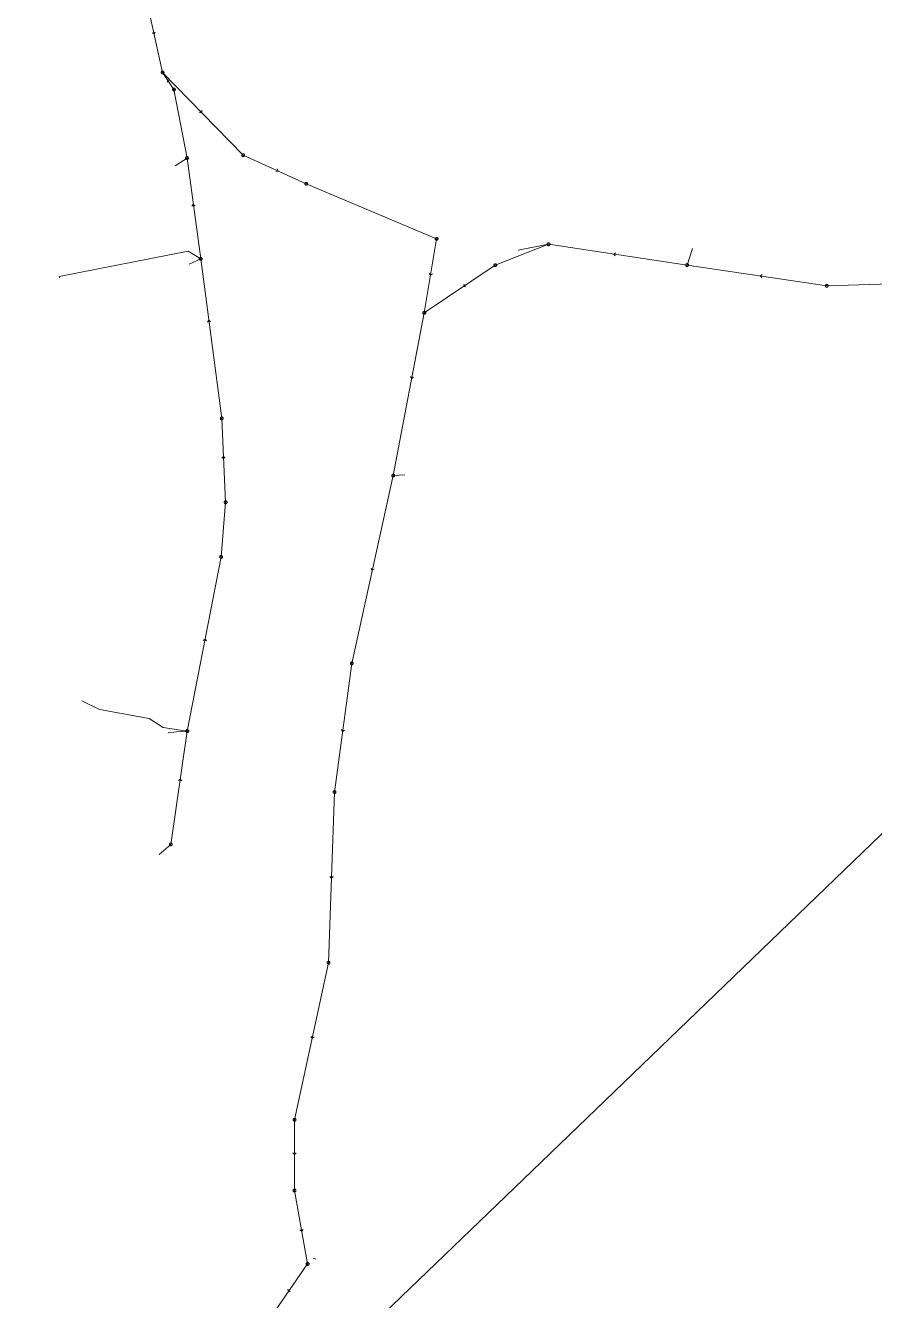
# Model space of a CAD drawing. Header units: metres. Extents: x 25504150 to 25508618, y 6694193 to 6702753.
# Drawn here: x 25505330.6 to 25505605.8, y 6696467.4 to 6696880.6 of the extents above; entities that cross this region are included whole.
import ezdxf

# ---------------------------------------------------------------- set-up
doc = ezdxf.new("R2010")
doc.units = ezdxf.units.M
for name, pattern in [('Sewer_node', [0]), ('Viemariputket', [0]), ('Viemarivarusteet', [0])]:
    doc.linetypes.add(name, pattern=pattern)
for name, color, linetype, lineweight in [('Sewer_node', 7, 'Sewer_node', 0), ('Viemariputket', 7, 'Viemariputket', 0), ('Viemarivarusteet', 7, 'Viemarivarusteet', 0)]:
    doc.layers.add(name, color=color, linetype=linetype, lineweight=lineweight)

msp = doc.modelspace()

# ---------------------------------------------------------------- linework, layer by layer
at = {"layer": 'Sewer_node', "color": 94, "linetype": 'Continuous', "true_color": 0x009900}
msp.add_line((25505423.82, 6696481.13), (25505424.66, 6696480.84), dxfattribs=at)
at = {"layer": 'Sewer_node', "color": 46, "linetype": 'Continuous', "true_color": 0x7f5f00, "flags": 128}
for points in [[(25505371.63, 6696878.22), (25505372.27, 6696877.84), (25505372.66, 6696878.47)], [(25505377.47, 6696862.81), (25505376.74, 6696862.96), (25505376.58, 6696862.23)], [(25505386.95, 6696852.42), (25505387.7, 6696852.43), (25505387.7, 6696853.17)], [(25505411.76, 6696833.15), (25505412.46, 6696833.43), (25505412.19, 6696834.12)], [(25505385.59, 6696822.19), (25505384.98, 6696822.63), (25505384.54, 6696822.03)], [(25505521.91, 6696806.96), (25505521.31, 6696806.51), (25505521.75, 6696805.91)], [(25505461.42, 6696800.26), (25505461.87, 6696799.66), (25505462.47, 6696800.1)], [(25505569.36, 6696799.89), (25505568.77, 6696799.44), (25505569.21, 6696798.84)], [(25505472.72, 6696796.77), (25505472.6, 6696796.03), (25505473.33, 6696795.9)], [(25505390.6, 6696784.64), (25505390, 6696785.09), (25505389.55, 6696784.5)], [(25505455.34, 6696766.82), (25505455.78, 6696766.21), (25505456.38, 6696766.64)], [(25505395.33, 6696740.39), (25505394.77, 6696740.89), (25505394.27, 6696740.34)], [(25505442.58, 6696704.68), (25505442.99, 6696704.06), (25505443.62, 6696704.46)], [(25505389.26, 6696681.16), (25505388.82, 6696681.77), (25505388.21, 6696681.35)], [(25505432.92, 6696652.42), (25505433.39, 6696651.83), (25505433.98, 6696652.29)], [(25505381.23, 6696635.8), (25505380.76, 6696636.39), (25505380.18, 6696635.94)], [(25505429.24, 6696604.87), (25505429.77, 6696604.34), (25505430.31, 6696604.85)], [(25505423.09, 6696553.03), (25505423.51, 6696552.41), (25505424.13, 6696552.83)], [(25505417.24, 6696515.29), (25505417.79, 6696514.78), (25505418.3, 6696515.31)], [(25505419.51, 6696490.3), (25505420.13, 6696489.89), (25505420.55, 6696490.5)], [(25505415.65, 6696471.06), (25505415.8, 6696470.32), (25505416.53, 6696470.46)]]:
    msp.add_lwpolyline(points, dxfattribs=at)
for points, elevation in [([(25505375.5, 6696865.37), (25505375.49, 6696865.44), (25505375.48, 6696865.51), (25505375.45, 6696865.58), (25505375.41, 6696865.64), (25505375.37, 6696865.7), (25505375.31, 6696865.74), (25505375.25, 6696865.78), (25505375.18, 6696865.81), (25505375.11, 6696865.82), (25505375.04, 6696865.83), (25505374.97, 6696865.82), (25505374.9, 6696865.81), (25505374.83, 6696865.78), (25505374.77, 6696865.74), (25505374.71, 6696865.7), (25505374.67, 6696865.64), (25505374.63, 6696865.58), (25505374.6, 6696865.51), (25505374.59, 6696865.44), (25505374.58, 6696865.37), (25505374.59, 6696865.3), (25505374.6, 6696865.23), (25505374.63, 6696865.16), (25505374.67, 6696865.1), (25505374.71, 6696865.04), (25505374.77, 6696865), (25505374.83, 6696864.96), (25505374.9, 6696864.93), (25505374.97, 6696864.92), (25505375.04, 6696864.91), (25505375.11, 6696864.92), (25505375.18, 6696864.93), (25505375.25, 6696864.96), (25505375.31, 6696865), (25505375.37, 6696865.04), (25505375.41, 6696865.1), (25505375.45, 6696865.16), (25505375.48, 6696865.23), (25505375.49, 6696865.3)], 36.61), ([(25505379.16, 6696859.84), (25505379.15, 6696859.91), (25505379.14, 6696859.98), (25505379.11, 6696860.05), (25505379.07, 6696860.11), (25505379.03, 6696860.17), (25505378.97, 6696860.21), (25505378.91, 6696860.25), (25505378.84, 6696860.28), (25505378.77, 6696860.29), (25505378.7, 6696860.3), (25505378.63, 6696860.29), (25505378.56, 6696860.28), (25505378.49, 6696860.25), (25505378.43, 6696860.21), (25505378.37, 6696860.17), (25505378.33, 6696860.11), (25505378.29, 6696860.05), (25505378.26, 6696859.98), (25505378.25, 6696859.91), (25505378.24, 6696859.84), (25505378.25, 6696859.77), (25505378.26, 6696859.7), (25505378.29, 6696859.63), (25505378.33, 6696859.57), (25505378.37, 6696859.51), (25505378.43, 6696859.47), (25505378.49, 6696859.43), (25505378.56, 6696859.4), (25505378.63, 6696859.39), (25505378.7, 6696859.38), (25505378.77, 6696859.39), (25505378.84, 6696859.4), (25505378.91, 6696859.43), (25505378.97, 6696859.47), (25505379.03, 6696859.51), (25505379.07, 6696859.57), (25505379.11, 6696859.63), (25505379.14, 6696859.7), (25505379.15, 6696859.77)], 35.66), ([(25505401.6, 6696838.54), (25505401.59, 6696838.61), (25505401.58, 6696838.69), (25505401.55, 6696838.75), (25505401.51, 6696838.82), (25505401.46, 6696838.87), (25505401.41, 6696838.92), (25505401.34, 6696838.96), (25505401.28, 6696838.99), (25505401.2, 6696839), (25505401.13, 6696839.01), (25505401.06, 6696839), (25505400.98, 6696838.99), (25505400.92, 6696838.96), (25505400.85, 6696838.92), (25505400.8, 6696838.87), (25505400.75, 6696838.82), (25505400.71, 6696838.75), (25505400.68, 6696838.69), (25505400.67, 6696838.61), (25505400.66, 6696838.54), (25505400.67, 6696838.47), (25505400.68, 6696838.39), (25505400.71, 6696838.33), (25505400.75, 6696838.26), (25505400.8, 6696838.21), (25505400.85, 6696838.16), (25505400.92, 6696838.12), (25505400.98, 6696838.09), (25505401.06, 6696838.08), (25505401.13, 6696838.07), (25505401.2, 6696838.08), (25505401.28, 6696838.09), (25505401.34, 6696838.12), (25505401.41, 6696838.16), (25505401.46, 6696838.21), (25505401.51, 6696838.26), (25505401.55, 6696838.33), (25505401.58, 6696838.39), (25505401.59, 6696838.47)], 37.54), ([(25505383.4, 6696837.63), (25505383.39, 6696837.7), (25505383.38, 6696837.77), (25505383.35, 6696837.84), (25505383.31, 6696837.9), (25505383.27, 6696837.96), (25505383.21, 6696838), (25505383.15, 6696838.04), (25505383.08, 6696838.07), (25505383.01, 6696838.08), (25505382.94, 6696838.09), (25505382.87, 6696838.08), (25505382.8, 6696838.07), (25505382.73, 6696838.04), (25505382.67, 6696838), (25505382.61, 6696837.96), (25505382.57, 6696837.9), (25505382.53, 6696837.84), (25505382.5, 6696837.77), (25505382.49, 6696837.7), (25505382.48, 6696837.63), (25505382.49, 6696837.56), (25505382.5, 6696837.49), (25505382.53, 6696837.42), (25505382.57, 6696837.36), (25505382.61, 6696837.3), (25505382.67, 6696837.26), (25505382.73, 6696837.22), (25505382.8, 6696837.19), (25505382.87, 6696837.18), (25505382.94, 6696837.17), (25505383.01, 6696837.18), (25505383.08, 6696837.19), (25505383.15, 6696837.22), (25505383.21, 6696837.26), (25505383.27, 6696837.3), (25505383.31, 6696837.36), (25505383.35, 6696837.42), (25505383.38, 6696837.49), (25505383.39, 6696837.56)], 36.66), ([(25505422.05, 6696829.31), (25505422.04, 6696829.38), (25505422.03, 6696829.45), (25505422, 6696829.52), (25505421.96, 6696829.58), (25505421.92, 6696829.64), (25505421.86, 6696829.68), (25505421.8, 6696829.72), (25505421.73, 6696829.75), (25505421.66, 6696829.76), (25505421.59, 6696829.77), (25505421.52, 6696829.76), (25505421.45, 6696829.75), (25505421.38, 6696829.72), (25505421.32, 6696829.68), (25505421.26, 6696829.64), (25505421.22, 6696829.58), (25505421.18, 6696829.52), (25505421.15, 6696829.45), (25505421.14, 6696829.38), (25505421.13, 6696829.31), (25505421.14, 6696829.24), (25505421.15, 6696829.17), (25505421.18, 6696829.1), (25505421.22, 6696829.04), (25505421.26, 6696828.98), (25505421.32, 6696828.94), (25505421.38, 6696828.9), (25505421.45, 6696828.87), (25505421.52, 6696828.86), (25505421.59, 6696828.85), (25505421.66, 6696828.86), (25505421.73, 6696828.87), (25505421.8, 6696828.9), (25505421.86, 6696828.94), (25505421.92, 6696828.98), (25505421.96, 6696829.04), (25505422, 6696829.1), (25505422.03, 6696829.17), (25505422.04, 6696829.24)], 36.12), ([(25505464.3, 6696811.46), (25505464.29, 6696811.53), (25505464.28, 6696811.6), (25505464.25, 6696811.67), (25505464.21, 6696811.73), (25505464.17, 6696811.79), (25505464.11, 6696811.83), (25505464.05, 6696811.87), (25505463.98, 6696811.9), (25505463.91, 6696811.91), (25505463.84, 6696811.92), (25505463.77, 6696811.91), (25505463.7, 6696811.9), (25505463.63, 6696811.87), (25505463.57, 6696811.83), (25505463.51, 6696811.79), (25505463.47, 6696811.73), (25505463.43, 6696811.67), (25505463.4, 6696811.6), (25505463.39, 6696811.53), (25505463.38, 6696811.46), (25505463.39, 6696811.39), (25505463.4, 6696811.32), (25505463.43, 6696811.25), (25505463.47, 6696811.19), (25505463.51, 6696811.13), (25505463.57, 6696811.09), (25505463.63, 6696811.05), (25505463.7, 6696811.02), (25505463.77, 6696811.01), (25505463.84, 6696811), (25505463.91, 6696811.01), (25505463.98, 6696811.02), (25505464.05, 6696811.05), (25505464.11, 6696811.09), (25505464.17, 6696811.13), (25505464.21, 6696811.19), (25505464.25, 6696811.25), (25505464.28, 6696811.32), (25505464.29, 6696811.39)], 35.79), ([(25505500.58, 6696809.68), (25505500.57, 6696809.75), (25505500.56, 6696809.83), (25505500.53, 6696809.89), (25505500.49, 6696809.96), (25505500.44, 6696810.01), (25505500.39, 6696810.06), (25505500.32, 6696810.1), (25505500.26, 6696810.13), (25505500.18, 6696810.14), (25505500.11, 6696810.15), (25505500.04, 6696810.14), (25505499.96, 6696810.13), (25505499.9, 6696810.1), (25505499.83, 6696810.06), (25505499.78, 6696810.01), (25505499.73, 6696809.96), (25505499.69, 6696809.89), (25505499.66, 6696809.83), (25505499.65, 6696809.75), (25505499.64, 6696809.68), (25505499.65, 6696809.61), (25505499.66, 6696809.53), (25505499.69, 6696809.47), (25505499.73, 6696809.4), (25505499.78, 6696809.35), (25505499.83, 6696809.3), (25505499.9, 6696809.26), (25505499.96, 6696809.23), (25505500.04, 6696809.22), (25505500.11, 6696809.21), (25505500.18, 6696809.22), (25505500.26, 6696809.23), (25505500.32, 6696809.26), (25505500.39, 6696809.3), (25505500.44, 6696809.35), (25505500.49, 6696809.4), (25505500.53, 6696809.47), (25505500.56, 6696809.53), (25505500.57, 6696809.61)], 34.85), ([(25505387.84, 6696804.97), (25505387.83, 6696805.04), (25505387.82, 6696805.12), (25505387.79, 6696805.18), (25505387.75, 6696805.25), (25505387.7, 6696805.3), (25505387.65, 6696805.35), (25505387.58, 6696805.39), (25505387.52, 6696805.42), (25505387.44, 6696805.43), (25505387.37, 6696805.44), (25505387.3, 6696805.43), (25505387.22, 6696805.42), (25505387.16, 6696805.39), (25505387.09, 6696805.35), (25505387.04, 6696805.3), (25505386.99, 6696805.25), (25505386.95, 6696805.18), (25505386.92, 6696805.12), (25505386.91, 6696805.04), (25505386.9, 6696804.97), (25505386.91, 6696804.9), (25505386.92, 6696804.82), (25505386.95, 6696804.76), (25505386.99, 6696804.69), (25505387.04, 6696804.64), (25505387.09, 6696804.59), (25505387.16, 6696804.55), (25505387.22, 6696804.52), (25505387.3, 6696804.51), (25505387.37, 6696804.5), (25505387.44, 6696804.51), (25505387.52, 6696804.52), (25505387.58, 6696804.55), (25505387.65, 6696804.59), (25505387.7, 6696804.64), (25505387.75, 6696804.69), (25505387.79, 6696804.76), (25505387.82, 6696804.82), (25505387.83, 6696804.9)], 38.53), ([(25505483.31, 6696802.9), (25505483.3, 6696802.97), (25505483.29, 6696803.04), (25505483.26, 6696803.11), (25505483.22, 6696803.17), (25505483.18, 6696803.23), (25505483.12, 6696803.27), (25505483.06, 6696803.31), (25505482.99, 6696803.34), (25505482.92, 6696803.35), (25505482.85, 6696803.36), (25505482.78, 6696803.35), (25505482.71, 6696803.34), (25505482.64, 6696803.31), (25505482.58, 6696803.27), (25505482.52, 6696803.23), (25505482.48, 6696803.17), (25505482.44, 6696803.11), (25505482.41, 6696803.04), (25505482.4, 6696802.97), (25505482.39, 6696802.9), (25505482.4, 6696802.83), (25505482.41, 6696802.76), (25505482.44, 6696802.69), (25505482.48, 6696802.63), (25505482.52, 6696802.57), (25505482.58, 6696802.53), (25505482.64, 6696802.49), (25505482.71, 6696802.46), (25505482.78, 6696802.45), (25505482.85, 6696802.44), (25505482.92, 6696802.45), (25505482.99, 6696802.46), (25505483.06, 6696802.49), (25505483.12, 6696802.53), (25505483.18, 6696802.57), (25505483.22, 6696802.63), (25505483.26, 6696802.69), (25505483.29, 6696802.76), (25505483.3, 6696802.83)], 35.14), ([(25505545.49, 6696802.96), (25505545.48, 6696803.03), (25505545.47, 6696803.11), (25505545.44, 6696803.17), (25505545.4, 6696803.24), (25505545.35, 6696803.29), (25505545.3, 6696803.34), (25505545.23, 6696803.38), (25505545.17, 6696803.41), (25505545.09, 6696803.42), (25505545.02, 6696803.43), (25505544.95, 6696803.42), (25505544.87, 6696803.41), (25505544.81, 6696803.38), (25505544.74, 6696803.34), (25505544.69, 6696803.29), (25505544.64, 6696803.24), (25505544.6, 6696803.17), (25505544.57, 6696803.11), (25505544.56, 6696803.03), (25505544.55, 6696802.96), (25505544.56, 6696802.89), (25505544.57, 6696802.81), (25505544.6, 6696802.75), (25505544.64, 6696802.68), (25505544.69, 6696802.63), (25505544.74, 6696802.58), (25505544.81, 6696802.54), (25505544.87, 6696802.51), (25505544.95, 6696802.5), (25505545.02, 6696802.49), (25505545.09, 6696802.5), (25505545.17, 6696802.51), (25505545.23, 6696802.54), (25505545.3, 6696802.58), (25505545.35, 6696802.63), (25505545.4, 6696802.68), (25505545.44, 6696802.75), (25505545.47, 6696802.81), (25505545.48, 6696802.89)], 35.43), ([(25505590.73, 6696796.24), (25505590.72, 6696796.31), (25505590.71, 6696796.38), (25505590.68, 6696796.45), (25505590.64, 6696796.51), (25505590.6, 6696796.57), (25505590.54, 6696796.61), (25505590.48, 6696796.65), (25505590.41, 6696796.68), (25505590.34, 6696796.69), (25505590.27, 6696796.7), (25505590.2, 6696796.69), (25505590.13, 6696796.68), (25505590.06, 6696796.65), (25505590, 6696796.61), (25505589.94, 6696796.57), (25505589.9, 6696796.51), (25505589.86, 6696796.45), (25505589.83, 6696796.38), (25505589.82, 6696796.31), (25505589.81, 6696796.24), (25505589.82, 6696796.17), (25505589.83, 6696796.1), (25505589.86, 6696796.03), (25505589.9, 6696795.97), (25505589.94, 6696795.91), (25505590, 6696795.87), (25505590.06, 6696795.83), (25505590.13, 6696795.8), (25505590.2, 6696795.79), (25505590.27, 6696795.78), (25505590.34, 6696795.79), (25505590.41, 6696795.8), (25505590.48, 6696795.83), (25505590.54, 6696795.87), (25505590.6, 6696795.91), (25505590.64, 6696795.97), (25505590.68, 6696796.03), (25505590.71, 6696796.1), (25505590.72, 6696796.17)], 35.66), ([(25505460.31, 6696787.47), (25505460.3, 6696787.54), (25505460.29, 6696787.62), (25505460.26, 6696787.68), (25505460.22, 6696787.75), (25505460.17, 6696787.8), (25505460.12, 6696787.85), (25505460.05, 6696787.89), (25505459.99, 6696787.92), (25505459.91, 6696787.93), (25505459.84, 6696787.94), (25505459.77, 6696787.93), (25505459.69, 6696787.92), (25505459.63, 6696787.89), (25505459.56, 6696787.85), (25505459.51, 6696787.8), (25505459.46, 6696787.75), (25505459.42, 6696787.68), (25505459.39, 6696787.62), (25505459.38, 6696787.54), (25505459.37, 6696787.47), (25505459.38, 6696787.4), (25505459.39, 6696787.32), (25505459.42, 6696787.26), (25505459.46, 6696787.19), (25505459.51, 6696787.14), (25505459.56, 6696787.09), (25505459.63, 6696787.05), (25505459.69, 6696787.02), (25505459.77, 6696787.01), (25505459.84, 6696787), (25505459.91, 6696787.01), (25505459.99, 6696787.02), (25505460.05, 6696787.05), (25505460.12, 6696787.09), (25505460.17, 6696787.14), (25505460.22, 6696787.19), (25505460.26, 6696787.26), (25505460.29, 6696787.32), (25505460.3, 6696787.4)], 36.04), ([(25505394.65, 6696753.28), (25505394.64, 6696753.35), (25505394.63, 6696753.42), (25505394.6, 6696753.49), (25505394.56, 6696753.55), (25505394.52, 6696753.61), (25505394.46, 6696753.65), (25505394.4, 6696753.69), (25505394.33, 6696753.72), (25505394.26, 6696753.73), (25505394.19, 6696753.74), (25505394.12, 6696753.73), (25505394.05, 6696753.72), (25505393.98, 6696753.69), (25505393.92, 6696753.65), (25505393.86, 6696753.61), (25505393.82, 6696753.55), (25505393.78, 6696753.49), (25505393.75, 6696753.42), (25505393.74, 6696753.35), (25505393.73, 6696753.28), (25505393.74, 6696753.21), (25505393.75, 6696753.14), (25505393.78, 6696753.07), (25505393.82, 6696753.01), (25505393.86, 6696752.95), (25505393.92, 6696752.91), (25505393.98, 6696752.87), (25505394.05, 6696752.84), (25505394.12, 6696752.83), (25505394.19, 6696752.82), (25505394.26, 6696752.83), (25505394.33, 6696752.84), (25505394.4, 6696752.87), (25505394.46, 6696752.91), (25505394.52, 6696752.95), (25505394.56, 6696753.01), (25505394.6, 6696753.07), (25505394.63, 6696753.14), (25505394.64, 6696753.21)], 40.09), ([(25505450.22, 6696734.76), (25505450.21, 6696734.83), (25505450.2, 6696734.9), (25505450.17, 6696734.97), (25505450.13, 6696735.03), (25505450.09, 6696735.09), (25505450.03, 6696735.13), (25505449.97, 6696735.17), (25505449.9, 6696735.2), (25505449.83, 6696735.21), (25505449.76, 6696735.22), (25505449.69, 6696735.21), (25505449.62, 6696735.2), (25505449.55, 6696735.17), (25505449.49, 6696735.13), (25505449.43, 6696735.09), (25505449.39, 6696735.03), (25505449.35, 6696734.97), (25505449.32, 6696734.9), (25505449.31, 6696734.83), (25505449.3, 6696734.76), (25505449.31, 6696734.69), (25505449.32, 6696734.62), (25505449.35, 6696734.55), (25505449.39, 6696734.49), (25505449.43, 6696734.43), (25505449.49, 6696734.39), (25505449.55, 6696734.35), (25505449.62, 6696734.32), (25505449.69, 6696734.31), (25505449.76, 6696734.3), (25505449.83, 6696734.31), (25505449.9, 6696734.32), (25505449.97, 6696734.35), (25505450.03, 6696734.39), (25505450.09, 6696734.43), (25505450.13, 6696734.49), (25505450.17, 6696734.55), (25505450.2, 6696734.62), (25505450.21, 6696734.69)], 36.22), ([(25505395.92, 6696726.07), (25505395.91, 6696726.14), (25505395.9, 6696726.21), (25505395.87, 6696726.28), (25505395.83, 6696726.34), (25505395.79, 6696726.4), (25505395.73, 6696726.44), (25505395.67, 6696726.48), (25505395.6, 6696726.51), (25505395.53, 6696726.52), (25505395.46, 6696726.53), (25505395.39, 6696726.52), (25505395.32, 6696726.51), (25505395.25, 6696726.48), (25505395.19, 6696726.44), (25505395.13, 6696726.4), (25505395.09, 6696726.34), (25505395.05, 6696726.28), (25505395.02, 6696726.21), (25505395.01, 6696726.14), (25505395, 6696726.07), (25505395.01, 6696726), (25505395.02, 6696725.93), (25505395.05, 6696725.86), (25505395.09, 6696725.8), (25505395.13, 6696725.74), (25505395.19, 6696725.7), (25505395.25, 6696725.66), (25505395.32, 6696725.63), (25505395.39, 6696725.62), (25505395.46, 6696725.61), (25505395.53, 6696725.62), (25505395.6, 6696725.63), (25505395.67, 6696725.66), (25505395.73, 6696725.7), (25505395.79, 6696725.74), (25505395.83, 6696725.8), (25505395.87, 6696725.86), (25505395.9, 6696725.93), (25505395.91, 6696726)], 40.36), ([(25505394.45, 6696708.39), (25505394.44, 6696708.46), (25505394.43, 6696708.53), (25505394.4, 6696708.6), (25505394.36, 6696708.66), (25505394.32, 6696708.72), (25505394.26, 6696708.76), (25505394.2, 6696708.8), (25505394.13, 6696708.83), (25505394.06, 6696708.84), (25505393.99, 6696708.85), (25505393.92, 6696708.84), (25505393.85, 6696708.83), (25505393.78, 6696708.8), (25505393.72, 6696708.76), (25505393.66, 6696708.72), (25505393.62, 6696708.66), (25505393.58, 6696708.6), (25505393.55, 6696708.53), (25505393.54, 6696708.46), (25505393.53, 6696708.39), (25505393.54, 6696708.32), (25505393.55, 6696708.25), (25505393.58, 6696708.18), (25505393.62, 6696708.12), (25505393.66, 6696708.06), (25505393.72, 6696708.02), (25505393.78, 6696707.98), (25505393.85, 6696707.95), (25505393.92, 6696707.94), (25505393.99, 6696707.93), (25505394.06, 6696707.94), (25505394.13, 6696707.95), (25505394.2, 6696707.98), (25505394.26, 6696708.02), (25505394.32, 6696708.06), (25505394.36, 6696708.12), (25505394.4, 6696708.18), (25505394.43, 6696708.25), (25505394.44, 6696708.32)], 40.47), ([(25505436.81, 6696673.9), (25505436.8, 6696673.97), (25505436.79, 6696674.04), (25505436.76, 6696674.11), (25505436.72, 6696674.17), (25505436.68, 6696674.23), (25505436.62, 6696674.27), (25505436.56, 6696674.31), (25505436.49, 6696674.34), (25505436.42, 6696674.35), (25505436.35, 6696674.36), (25505436.28, 6696674.35), (25505436.21, 6696674.34), (25505436.14, 6696674.31), (25505436.08, 6696674.27), (25505436.02, 6696674.23), (25505435.98, 6696674.17), (25505435.94, 6696674.11), (25505435.91, 6696674.04), (25505435.9, 6696673.97), (25505435.89, 6696673.9), (25505435.9, 6696673.83), (25505435.91, 6696673.76), (25505435.94, 6696673.69), (25505435.98, 6696673.63), (25505436.02, 6696673.57), (25505436.08, 6696673.53), (25505436.14, 6696673.49), (25505436.21, 6696673.46), (25505436.28, 6696673.45), (25505436.35, 6696673.44), (25505436.42, 6696673.45), (25505436.49, 6696673.46), (25505436.56, 6696673.49), (25505436.62, 6696673.53), (25505436.68, 6696673.57), (25505436.72, 6696673.63), (25505436.76, 6696673.69), (25505436.79, 6696673.76), (25505436.8, 6696673.83)], 36.15), ([(25505383.5, 6696651.96), (25505383.49, 6696652.03), (25505383.48, 6696652.11), (25505383.45, 6696652.17), (25505383.41, 6696652.24), (25505383.36, 6696652.29), (25505383.31, 6696652.34), (25505383.24, 6696652.38), (25505383.18, 6696652.41), (25505383.1, 6696652.42), (25505383.03, 6696652.43), (25505382.96, 6696652.42), (25505382.88, 6696652.41), (25505382.82, 6696652.38), (25505382.75, 6696652.34), (25505382.7, 6696652.29), (25505382.65, 6696652.24), (25505382.61, 6696652.17), (25505382.58, 6696652.11), (25505382.57, 6696652.03), (25505382.56, 6696651.96), (25505382.57, 6696651.89), (25505382.58, 6696651.81), (25505382.61, 6696651.75), (25505382.65, 6696651.68), (25505382.7, 6696651.63), (25505382.75, 6696651.58), (25505382.82, 6696651.54), (25505382.88, 6696651.51), (25505382.96, 6696651.5), (25505383.03, 6696651.49), (25505383.1, 6696651.5), (25505383.18, 6696651.51), (25505383.24, 6696651.54), (25505383.31, 6696651.58), (25505383.36, 6696651.63), (25505383.41, 6696651.68), (25505383.45, 6696651.75), (25505383.48, 6696651.81), (25505383.49, 6696651.89)], 43.42), ([(25505431.22, 6696632.2), (25505431.21, 6696632.27), (25505431.2, 6696632.34), (25505431.17, 6696632.41), (25505431.13, 6696632.47), (25505431.09, 6696632.53), (25505431.03, 6696632.57), (25505430.97, 6696632.61), (25505430.9, 6696632.64), (25505430.83, 6696632.65), (25505430.76, 6696632.66), (25505430.69, 6696632.65), (25505430.62, 6696632.64), (25505430.55, 6696632.61), (25505430.49, 6696632.57), (25505430.43, 6696632.53), (25505430.39, 6696632.47), (25505430.35, 6696632.41), (25505430.32, 6696632.34), (25505430.31, 6696632.27), (25505430.3, 6696632.2), (25505430.31, 6696632.13), (25505430.32, 6696632.06), (25505430.35, 6696631.99), (25505430.39, 6696631.93), (25505430.43, 6696631.87), (25505430.49, 6696631.83), (25505430.55, 6696631.79), (25505430.62, 6696631.76), (25505430.69, 6696631.75), (25505430.76, 6696631.74), (25505430.83, 6696631.75), (25505430.9, 6696631.76), (25505430.97, 6696631.79), (25505431.03, 6696631.83), (25505431.09, 6696631.87), (25505431.13, 6696631.93), (25505431.17, 6696631.99), (25505431.2, 6696632.06), (25505431.21, 6696632.13)], 35.92), ([(25505378.14, 6696615.24), (25505378.13, 6696615.31), (25505378.12, 6696615.38), (25505378.09, 6696615.45), (25505378.05, 6696615.51), (25505378.01, 6696615.57), (25505377.95, 6696615.61), (25505377.89, 6696615.65), (25505377.82, 6696615.68), (25505377.75, 6696615.69), (25505377.68, 6696615.7), (25505377.61, 6696615.69), (25505377.54, 6696615.68), (25505377.47, 6696615.65), (25505377.41, 6696615.61), (25505377.35, 6696615.57), (25505377.31, 6696615.51), (25505377.27, 6696615.45), (25505377.24, 6696615.38), (25505377.23, 6696615.31), (25505377.22, 6696615.24), (25505377.23, 6696615.17), (25505377.24, 6696615.1), (25505377.27, 6696615.03), (25505377.31, 6696614.97), (25505377.35, 6696614.91), (25505377.41, 6696614.87), (25505377.47, 6696614.83), (25505377.54, 6696614.8), (25505377.61, 6696614.79), (25505377.68, 6696614.78), (25505377.75, 6696614.79), (25505377.82, 6696614.8), (25505377.89, 6696614.83), (25505377.95, 6696614.87), (25505378.01, 6696614.91), (25505378.05, 6696614.97), (25505378.09, 6696615.03), (25505378.12, 6696615.1), (25505378.13, 6696615.17)], 40.63), ([(25505429.26, 6696576.88), (25505429.25, 6696576.95), (25505429.24, 6696577.02), (25505429.21, 6696577.09), (25505429.17, 6696577.15), (25505429.13, 6696577.21), (25505429.07, 6696577.25), (25505429.01, 6696577.29), (25505428.94, 6696577.32), (25505428.87, 6696577.33), (25505428.8, 6696577.34), (25505428.73, 6696577.33), (25505428.66, 6696577.32), (25505428.59, 6696577.29), (25505428.53, 6696577.25), (25505428.47, 6696577.21), (25505428.43, 6696577.15), (25505428.39, 6696577.09), (25505428.36, 6696577.02), (25505428.35, 6696576.95), (25505428.34, 6696576.88), (25505428.35, 6696576.81), (25505428.36, 6696576.74), (25505428.39, 6696576.67), (25505428.43, 6696576.61), (25505428.47, 6696576.55), (25505428.53, 6696576.51), (25505428.59, 6696576.47), (25505428.66, 6696576.44), (25505428.73, 6696576.43), (25505428.8, 6696576.42), (25505428.87, 6696576.43), (25505428.94, 6696576.44), (25505429.01, 6696576.47), (25505429.07, 6696576.51), (25505429.13, 6696576.55), (25505429.17, 6696576.61), (25505429.21, 6696576.67), (25505429.24, 6696576.74), (25505429.25, 6696576.81)], 35.39), ([(25505418.27, 6696526), (25505418.26, 6696526.07), (25505418.25, 6696526.14), (25505418.22, 6696526.21), (25505418.18, 6696526.27), (25505418.14, 6696526.33), (25505418.08, 6696526.37), (25505418.02, 6696526.41), (25505417.95, 6696526.44), (25505417.88, 6696526.45), (25505417.81, 6696526.46), (25505417.74, 6696526.45), (25505417.67, 6696526.44), (25505417.6, 6696526.41), (25505417.54, 6696526.37), (25505417.48, 6696526.33), (25505417.44, 6696526.27), (25505417.4, 6696526.21), (25505417.37, 6696526.14), (25505417.36, 6696526.07), (25505417.35, 6696526), (25505417.36, 6696525.93), (25505417.37, 6696525.86), (25505417.4, 6696525.79), (25505417.44, 6696525.73), (25505417.48, 6696525.67), (25505417.54, 6696525.63), (25505417.6, 6696525.59), (25505417.67, 6696525.56), (25505417.74, 6696525.55), (25505417.81, 6696525.54), (25505417.88, 6696525.55), (25505417.95, 6696525.56), (25505418.02, 6696525.59), (25505418.08, 6696525.63), (25505418.14, 6696525.67), (25505418.18, 6696525.73), (25505418.22, 6696525.79), (25505418.25, 6696525.86), (25505418.26, 6696525.93)], 35.89), ([(25505418.23, 6696503.09), (25505418.22, 6696503.16), (25505418.21, 6696503.24), (25505418.18, 6696503.3), (25505418.14, 6696503.37), (25505418.09, 6696503.42), (25505418.04, 6696503.47), (25505417.97, 6696503.51), (25505417.91, 6696503.54), (25505417.83, 6696503.55), (25505417.76, 6696503.56), (25505417.69, 6696503.55), (25505417.61, 6696503.54), (25505417.55, 6696503.51), (25505417.48, 6696503.47), (25505417.43, 6696503.42), (25505417.38, 6696503.37), (25505417.34, 6696503.3), (25505417.31, 6696503.24), (25505417.3, 6696503.16), (25505417.29, 6696503.09), (25505417.3, 6696503.02), (25505417.31, 6696502.94), (25505417.34, 6696502.88), (25505417.38, 6696502.81), (25505417.43, 6696502.76), (25505417.48, 6696502.71), (25505417.55, 6696502.67), (25505417.61, 6696502.64), (25505417.69, 6696502.63), (25505417.76, 6696502.62), (25505417.83, 6696502.63), (25505417.91, 6696502.64), (25505417.97, 6696502.67), (25505418.04, 6696502.71), (25505418.09, 6696502.76), (25505418.14, 6696502.81), (25505418.18, 6696502.88), (25505418.21, 6696502.94), (25505418.22, 6696503.02)], 35.53), ([(25505422.5, 6696479.28), (25505422.49, 6696479.35), (25505422.48, 6696479.42), (25505422.45, 6696479.49), (25505422.41, 6696479.55), (25505422.37, 6696479.61), (25505422.31, 6696479.65), (25505422.25, 6696479.69), (25505422.18, 6696479.72), (25505422.11, 6696479.73), (25505422.04, 6696479.74), (25505421.97, 6696479.73), (25505421.9, 6696479.72), (25505421.83, 6696479.69), (25505421.77, 6696479.65), (25505421.71, 6696479.61), (25505421.67, 6696479.55), (25505421.63, 6696479.49), (25505421.6, 6696479.42), (25505421.59, 6696479.35), (25505421.58, 6696479.28), (25505421.59, 6696479.21), (25505421.6, 6696479.14), (25505421.63, 6696479.07), (25505421.67, 6696479.01), (25505421.71, 6696478.95), (25505421.77, 6696478.91), (25505421.83, 6696478.87), (25505421.9, 6696478.84), (25505421.97, 6696478.83), (25505422.04, 6696478.82), (25505422.11, 6696478.83), (25505422.18, 6696478.84), (25505422.25, 6696478.87), (25505422.31, 6696478.91), (25505422.37, 6696478.95), (25505422.41, 6696479.01), (25505422.45, 6696479.07), (25505422.48, 6696479.14), (25505422.49, 6696479.21)], 34.39)]:
    msp.add_lwpolyline(points, close=True, dxfattribs=dict(at, elevation=elevation))
at = {"layer": 'Viemariputket', "color": 1, "linetype": 'Continuous', "lineweight": 15}
for p, q in [((25505375.04, 6696865.37), (25505369.31, 6696891.22)), ((25505375.04, 6696865.37), (25505378.7, 6696859.84)), ((25505401.13, 6696838.54), (25505375.04, 6696865.37)), ((25505378.7, 6696859.84), (25505382.94, 6696837.63)), ((25505421.59, 6696829.31), (25505401.13, 6696838.54)), ((25505382.94, 6696837.63, 35.51), (25505379.05, 6696835.16)), ((25505382.94, 6696837.63), (25505387.37, 6696804.97)), ((25505421.59, 6696829.31), (25505463.84, 6696811.46)), ((25505463.84, 6696811.46), (25505459.84, 6696787.47)), ((25505482.85, 6696802.9), (25505500.11, 6696809.68)), ((25505500.11, 6696809.68), (25505490.27, 6696807.77)), ((25505500.11, 6696809.68, 32.62), (25505545.02, 6696802.96, 32.78)), ((25505545.02, 6696802.96, 32.99), (25505546.78, 6696808.28, 33.11)), ((25505387.37, 6696804.97, 37.43), (25505383.69, 6696803.22, 0.32)), ((25505387.37, 6696804.97), (25505394.19, 6696753.28)), ((25505459.84, 6696787.47), (25505482.85, 6696802.9)), ((25505545.02, 6696802.96, 32.78), (25505590.27, 6696796.24, 32.95)), ((25505590.27, 6696796.24), (25505632.5, 6696797.56)), ((25505449.76, 6696734.76), (25505459.84, 6696787.47)), ((25505394.19, 6696753.28), (25505395.46, 6696726.07)), ((25505436.35, 6696673.9), (25505449.76, 6696734.76)), ((25505449.76, 6696734.76, 32.96), (25505453.52, 6696734.95, 32.89)), ((25505395.46, 6696726.07), (25505393.99, 6696708.39)), ((25505393.99, 6696708.39, 37.2), (25505383.03, 6696651.96, 40.13)), ((25505430.76, 6696632.2), (25505436.35, 6696673.9)), ((25505383.03, 6696651.96, 40.15), (25505377.68, 6696615.24, 37.75)), ((25505428.8, 6696576.88), (25505430.76, 6696632.2)), ((25505377.68, 6696615.24, 37.6), (25505373.91, 6696611.99)), ((25505417.81, 6696526), (25505428.8, 6696576.88)), ((25505417.76, 6696503.09), (25505417.81, 6696526)), ((25505422.04, 6696479.28), (25505417.76, 6696503.09)), ((25505411.48, 6696464.1, 31.58), (25505422.04, 6696479.28))]:
    msp.add_line(p, q, dxfattribs=at)
for points in [[(25505057.06, 6696087.2, 2.22), (25505074.27, 6696103.87, 3.05), (25505107.8, 6696136.19, 0), (25505143.79, 6696170.88, 3.01), (25505143.79, 6696170.88, 4.53), (25505328.67, 6696349.63, 0), (25505364.65, 6696384.26, 0), (25505491.9, 6696506.67, 0), (25505521.5, 6696535.18, 0), (25505661.43, 6696669.92, 0), (25505679.3, 6696687.12, 0), (25505720.94, 6696727.26, 0), (25505726.74, 6696735.13, 0), (25505745.76, 6696760.22, 0), (25505780.85, 6696807.92, 0), (25505829.83, 6696874.58, 0), (25505913.91, 6696988.94, 0), (25505931.05, 6697012.24, 0), (25506031.4, 6697148.66, 0), (25506049.22, 6697172.9, 0), (25506184.72, 6697356.56, 6.26)], [(25505387.37, 6696804.97, 36.9), (25505383.33, 6696807.49, 0.32), (25505341.5, 6696799.23, 36.9), (25505341.57, 6696798.77, 36.9)], [(25505383.03, 6696651.96, 38.41), (25505375.16, 6696653.1, 0), (25505370.7, 6696656.07, 0), (25505354.58, 6696658.97, 0), (25505348.8, 6696661.71, 0)], [(25505383.03, 6696651.96, 41.45), (25505379.5, 6696651.7, 0), (25505376.78, 6696651.4, 0)]]:
    msp.add_polyline3d(points, dxfattribs=at)
at = {"layer": 'Viemarivarusteet', "color": 1}
for p in [(25505375.04, 6696865.37, 36.61), (25505378.7, 6696859.84, 35.66), (25505401.13, 6696838.54, 37.54), (25505382.94, 6696837.63, 36.66), (25505421.59, 6696829.31, 36.12), (25505463.84, 6696811.46, 35.79), (25505500.11, 6696809.68, 34.85), (25505387.37, 6696804.97, 38.53), (25505482.85, 6696802.9, 35.14), (25505545.02, 6696802.96, 35.43), (25505590.27, 6696796.24, 35.66), (25505459.84, 6696787.47, 36.04), (25505394.19, 6696753.28, 40.09), (25505449.76, 6696734.76, 36.22), (25505395.46, 6696726.07, 40.36), (25505393.99, 6696708.39, 40.47), (25505436.35, 6696673.9, 36.15), (25505383.03, 6696651.96, 43.42), (25505430.76, 6696632.2, 35.92), (25505377.68, 6696615.24, 40.63), (25505428.8, 6696576.88, 35.39), (25505417.81, 6696526, 35.89), (25505417.76, 6696503.09, 35.53), (25505422.04, 6696479.28, 34.39)]:
    msp.add_point(p, dxfattribs=at)

doc.saveas('drawing.dxf')
